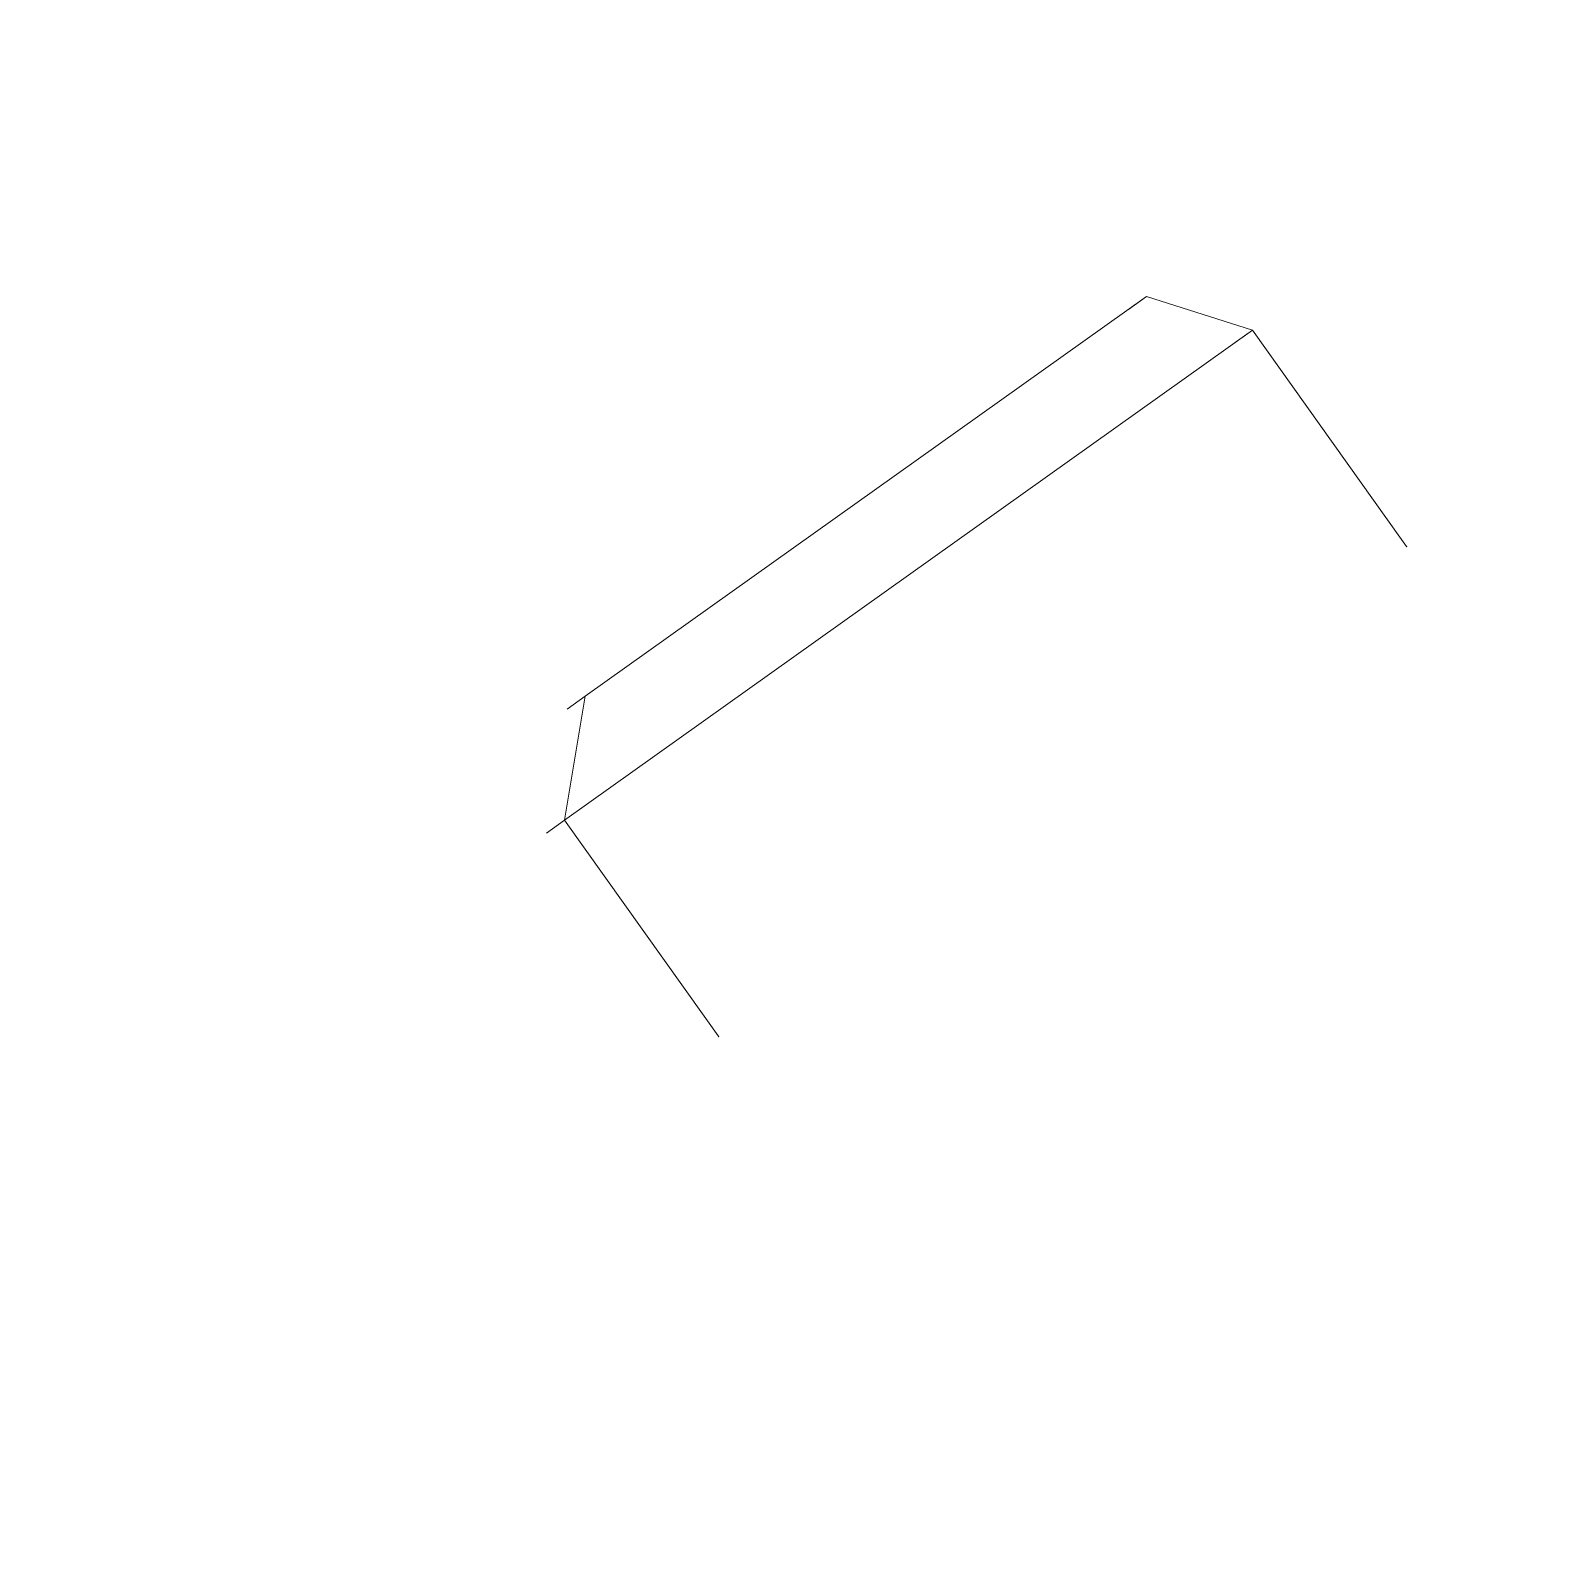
# Model space of a CAD drawing. Header units: feet. Extents: x 2321988 to 2329858, y 6722724 to 6730499.
# Drawn here: x 2326067.6402 to 2326067.6954, y 6726840.8798 to 6726840.9352 of the extents above; entities that cross this region are included whole.
import ezdxf

# ---------------------------------------------------------------- set-up
doc = ezdxf.new("R2010")
doc.units = ezdxf.units.FT
doc.header["$MEASUREMENT"] = 0
doc.layers.add('C-BESS-EQUIPMENT', color=255, linetype='Continuous')

# ---------------------------------------------------------------- blocks, each defined once
blk = doc.blocks.new('Midpoint Site Plan$0$A$C71e53a02')
at = {"lineweight": 9}
for points in [[(27.6555, 1.59326), (27.35342, 1.59326), (27.32418, 1.55428), (27.32418, 1.33015), (27.33393, 1.33015), (27.32418, 1.33015), (27.31444, 1.33015), (27.30469, 1.33015), (27.30469, 1.32041), (27.29495, 1.32041), (27.2852, 1.32041), (27.27546, 1.32041), (27.27546, 1.31066), (27.26572, 1.31066), (27.25597, 1.31066), (27.24623, 1.31066), (27.24623, 1.30092), (27.23648, 1.30092), (27.22674, 1.30092), (27.22674, 1.03781), (27.23648, 1.03781), (27.22674, 1.03781)], [(27.32418, 1.55428), (27.33393, 1.55428), (27.32418, 1.55428), (27.69448, 1.55428), (27.6555, 1.59326), (27.66525, 1.59326)], [(27.35342, 1.59326), (27.36316, 1.59326)], [(27.51908, 1.30092), (27.52882, 1.30092), (27.52882, 1.31066), (27.53857, 1.31066), (27.54831, 1.31066), (27.54831, 1.32041), (27.55806, 1.32041), (27.5678, 1.32041), (27.57755, 1.32041), (27.58729, 1.32041), (27.58729, 1.33015), (27.59704, 1.33015), (27.60678, 1.33015), (27.61652, 1.33015), (27.62627, 1.33015), (27.63601, 1.33015), (27.64576, 1.33015), (27.6555, 1.33015), (27.64576, 1.33015), (27.6555, 1.33015), (27.66525, 1.33015), (27.67499, 1.33015), (27.68474, 1.33015), (27.69448, 1.33015), (27.69448, 1.55428), (27.70423, 1.55428)], [(27.22674, 1.33015), (27.36316, 1.33015), (27.37291, 1.33015), (27.38265, 1.33015), (27.3924, 1.33015), (27.40214, 1.33015), (27.41189, 1.33015), (27.42163, 1.33015), (27.43138, 1.33015), (27.44112, 1.32041), (27.45086, 1.32041), (27.46061, 1.32041), (27.47035, 1.31066), (27.4801, 1.31066), (27.48984, 1.31066), (27.48984, 1.30092), (27.49959, 1.30092), (27.50933, 1.30092), (27.51908, 1.30092), (27.50933, 1.30092), (27.50933, 1.03781)], [(27.33393, 1.33015), (27.33393, 1.33015)], [(27.33393, 1.33015), (27.33393, 1.33015)], [(27.33393, 1.33015), (27.33393, 1.33015)], [(27.33393, 1.33015), (27.33393, 1.33015)], [(27.33393, 1.33015), (27.33393, 1.33015)], [(27.33393, 1.33015), (27.33393, 1.33015)], [(27.33393, 1.33015), (27.33393, 1.33015)], [(27.33393, 1.33015), (27.33393, 1.33015)], [(27.33393, 1.33015), (27.34367, 1.33015), (27.35342, 1.33015), (27.36316, 1.33015), (27.37291, 1.33015), (27.36316, 1.33015), (27.64576, 1.33015), (27.79193, 1.33015)], [(27.34367, 1.33015), (27.34367, 1.33015)], [(27.34367, 1.33015), (27.34367, 1.33015)], [(27.34367, 1.33015), (27.34367, 1.33015)], [(27.34367, 1.33015), (27.34367, 1.33015)], [(27.34367, 1.33015), (27.34367, 1.33015)], [(27.34367, 1.33015), (27.34367, 1.33015)], [(27.34367, 1.33015), (27.34367, 1.33015)], [(27.35342, 1.33015), (27.35342, 1.33015)], [(27.35342, 1.33015), (27.35342, 1.33015)], [(27.35342, 1.33015), (27.35342, 1.33015)], [(27.35342, 1.33015), (27.35342, 1.33015)], [(27.35342, 1.33015), (27.35342, 1.33015)], [(27.35342, 1.33015), (27.35342, 1.33015)], [(27.35342, 1.33015), (27.35342, 1.33015)], [(27.35342, 1.33015), (27.35342, 1.33015)], [(27.36316, 1.33015), (27.36316, 1.33015)], [(27.36316, 1.33015), (27.36316, 1.33015)], [(27.36316, 1.33015), (27.36316, 1.33015)], [(27.36316, 1.33015), (27.36316, 1.33015)], [(27.36316, 1.33015), (27.36316, 1.33015)], [(27.36316, 1.33015), (27.36316, 1.33015)], [(27.36316, 1.33015), (27.36316, 1.33015)], [(27.36316, 1.33015), (27.36316, 1.33015)], [(27.37291, 1.33015), (27.37291, 1.33015)], [(27.38265, 1.33015), (27.38265, 1.33015)], [(27.38265, 1.33015), (27.38265, 1.33015)], [(27.38265, 1.33015), (27.38265, 1.33015)], [(27.3924, 1.33015), (27.3924, 1.33015)], [(27.3924, 1.33015), (27.3924, 1.33015)], [(27.3924, 1.33015), (27.3924, 1.33015)], [(27.3924, 1.33015), (27.3924, 1.33015)], [(27.40214, 1.33015), (27.40214, 1.33015)], [(27.40214, 1.33015), (27.40214, 1.33015)], [(27.40214, 1.33015), (27.40214, 1.33015)], [(27.40214, 1.33015), (27.40214, 1.33015)], [(27.40214, 1.33015), (27.40214, 1.33015)], [(27.40214, 1.33015), (27.40214, 1.33015)], [(27.40214, 1.33015), (27.40214, 1.33015)], [(27.40214, 1.33015), (27.40214, 1.33015)], [(27.41189, 1.33015), (27.41189, 1.33015)], [(27.41189, 1.33015), (27.41189, 1.33015)], [(27.41189, 1.33015), (27.41189, 1.33015)], [(27.41189, 1.33015), (27.41189, 1.33015)], [(27.41189, 1.33015), (27.41189, 1.33015)], [(27.41189, 1.33015), (27.41189, 1.33015)], [(27.41189, 1.33015), (27.41189, 1.33015)], [(27.41189, 1.33015), (27.41189, 1.33015)], [(27.42163, 1.33015), (27.42163, 1.33015)], [(27.42163, 1.33015), (27.42163, 1.33015)], [(27.42163, 1.33015), (27.42163, 1.33015)], [(27.42163, 1.33015), (27.42163, 1.33015)], [(27.42163, 1.33015), (27.42163, 1.33015)], [(27.42163, 1.33015), (27.42163, 1.33015)], [(27.42163, 1.33015), (27.42163, 1.33015)], [(27.43138, 1.33015), (27.43138, 1.33015)], [(27.43138, 1.33015), (27.43138, 1.33015)], [(27.43138, 1.33015), (27.43138, 1.33015)], [(27.43138, 1.33015), (27.43138, 1.33015)], [(27.43138, 1.33015), (27.43138, 1.33015)], [(27.43138, 1.33015), (27.43138, 1.33015)], [(27.43138, 1.33015), (27.43138, 1.33015)], [(27.43138, 1.33015), (27.43138, 1.33015)], [(27.58729, 1.33015), (27.58729, 1.33015)], [(27.58729, 1.33015), (27.58729, 1.33015)], [(27.59704, 1.33015), (27.59704, 1.33015)], [(27.59704, 1.33015), (27.59704, 1.33015)], [(27.59704, 1.33015), (27.59704, 1.33015)], [(27.59704, 1.33015), (27.59704, 1.33015)], [(27.59704, 1.33015), (27.59704, 1.33015)], [(27.59704, 1.33015), (27.59704, 1.33015)], [(27.59704, 1.33015), (27.59704, 1.33015)], [(27.60678, 1.33015), (27.60678, 1.33015)], [(27.60678, 1.33015), (27.60678, 1.33015)], [(27.60678, 1.33015), (27.60678, 1.33015)], [(27.61652, 1.33015), (27.61652, 1.33015)], [(27.61652, 1.33015), (27.61652, 1.33015)], [(27.61652, 1.33015), (27.61652, 1.33015)], [(27.62627, 1.33015), (27.62627, 1.33015)], [(27.62627, 1.33015), (27.62627, 1.33015)], [(27.62627, 1.33015), (27.62627, 1.33015)], [(27.62627, 1.33015), (27.62627, 1.33015)], [(27.63601, 1.33015), (27.63601, 1.33015)], [(27.63601, 1.33015), (27.63601, 1.33015)], [(27.64576, 1.33015), (27.64576, 1.33015)], [(27.6555, 1.33015), (27.6555, 1.33015)], [(27.6555, 1.33015), (27.6555, 1.33015)], [(27.6555, 1.33015), (27.6555, 1.33015)], [(27.6555, 1.33015), (27.6555, 1.33015)], [(27.6555, 1.33015), (27.6555, 1.33015)], [(27.6555, 1.33015), (27.6555, 1.33015)], [(27.6555, 1.33015), (27.6555, 1.33015)], [(27.66525, 1.33015), (27.66525, 1.33015)], [(27.66525, 1.33015), (27.66525, 1.33015)], [(27.66525, 1.33015), (27.66525, 1.33015)], [(27.66525, 1.33015), (27.66525, 1.33015)], [(27.66525, 1.33015), (27.66525, 1.33015)], [(27.66525, 1.33015), (27.66525, 1.33015)], [(27.66525, 1.33015), (27.66525, 1.33015)], [(27.67499, 1.33015), (27.67499, 1.33015)], [(27.67499, 1.33015), (27.67499, 1.33015)], [(27.67499, 1.33015), (27.67499, 1.33015)], [(27.67499, 1.33015), (27.67499, 1.33015)], [(27.67499, 1.33015), (27.67499, 1.33015)], [(27.67499, 1.33015), (27.67499, 1.33015)], [(27.67499, 1.33015), (27.67499, 1.33015)], [(27.67499, 1.33015), (27.67499, 1.33015)], [(27.68474, 1.33015), (27.68474, 1.33015)], [(27.68474, 1.33015), (27.68474, 1.33015)], [(27.68474, 1.33015), (27.68474, 1.33015)], [(27.68474, 1.33015), (27.68474, 1.33015)], [(27.68474, 1.33015), (27.68474, 1.33015)], [(27.68474, 1.33015), (27.68474, 1.33015)], [(27.68474, 1.33015), (27.68474, 1.33015)], [(27.68474, 1.33015), (27.68474, 1.33015)], [(27.69448, 1.33015), (27.69448, 1.33015)], [(27.69448, 1.33015), (27.69448, 1.33015)], [(27.69448, 1.33015), (27.69448, 1.33015)], [(27.69448, 1.33015), (27.69448, 1.33015)], [(27.69448, 1.33015), (27.69448, 1.33015)], [(27.69448, 1.33015), (27.69448, 1.33015)], [(27.69448, 1.33015), (27.69448, 1.33015)], [(27.69448, 1.33015), (27.70423, 1.33015), (27.71397, 1.33015), (27.71397, 1.32041), (27.72372, 1.32041), (27.73346, 1.32041), (27.74321, 1.32041), (27.74321, 1.31066), (27.75295, 1.31066), (27.7627, 1.31066), (27.77244, 1.31066), (27.77244, 1.30092), (27.78219, 1.30092), (27.79193, 1.30092), (27.80167, 1.30092)], [(27.70423, 1.33015), (27.70423, 1.33015)], [(27.70423, 1.33015), (27.70423, 1.33015)], [(27.70423, 1.33015), (27.70423, 1.33015)], [(27.70423, 1.33015), (27.70423, 1.33015)], [(27.70423, 1.33015), (27.70423, 1.33015)], [(27.70423, 1.33015), (27.70423, 1.33015)], [(27.70423, 1.33015), (27.70423, 1.33015)], [(27.70423, 1.33015), (27.70423, 1.33015)], [(27.80167, 1.33015), (27.79193, 1.33015), (27.79193, 1.32041), (27.79193, 1.31066), (27.79193, 1.30092), (27.79193, 1.03781), (27.80167, 1.03781), (27.79193, 1.03781), (27.78219, 1.02807), (27.77244, 1.02807), (27.7627, 1.02807), (27.7627, 1.01832), (27.75295, 1.01832), (27.74321, 1.01832), (27.74321, 1.00858), (27.73346, 1.00858), (27.72372, 1.00858), (27.71397, 1.00858), (27.70423, 1.00858), (27.70423, 0.99883), (27.70423, 0.90139)], [(27.71397, 1.33015), (27.71397, 1.33015)], [(27.71397, 1.33015), (27.71397, 1.33015)], [(27.71397, 1.33015), (27.71397, 1.33015)], [(27.71397, 1.33015), (27.71397, 1.33015)], [(27.71397, 1.33015), (27.71397, 1.33015)], [(27.79193, 1.33015), (27.79193, 1.33015)], [(27.79193, 1.33015), (27.79193, 1.33015)], [(27.79193, 1.33015), (27.79193, 1.33015)], [(27.79193, 1.33015), (27.79193, 1.33015)], [(27.79193, 1.33015), (27.79193, 1.33015)], [(27.79193, 1.33015), (27.79193, 1.33015)], [(27.79193, 1.33015), (27.79193, 1.33015)], [(27.79193, 1.33015), (27.79193, 1.33015)], [(27.79193, 1.33015), (27.79193, 1.33015)], [(27.79193, 1.33015), (27.79193, 1.33015)], [(27.79193, 1.33015), (27.79193, 1.33015)], [(27.79193, 1.33015), (27.79193, 1.33015)], [(27.79193, 1.33015), (27.79193, 1.33015)], [(27.79193, 1.33015), (27.79193, 1.33015)], [(27.79193, 1.33015), (27.79193, 1.33015)], [(27.79193, 1.33015), (27.79193, 1.33015)], [(27.79193, 1.33015), (27.79193, 1.33015)], [(27.79193, 1.33015), (27.79193, 1.33015)], [(27.79193, 1.33015), (27.79193, 1.33015)], [(27.79193, 1.33015), (27.79193, 1.33015)], [(27.79193, 1.33015), (27.79193, 1.33015)], [(27.79193, 1.33015), (27.79193, 1.33015)], [(27.79193, 1.33015), (27.79193, 1.33015)], [(27.79193, 1.33015), (27.79193, 1.33015)], [(27.79193, 1.33015), (27.79193, 1.33015)], [(27.79193, 1.33015), (27.79193, 1.33015)], [(27.79193, 1.33015), (27.79193, 1.33015)], [(27.79193, 1.33015), (27.79193, 1.33015)], [(27.79193, 1.33015), (27.79193, 1.33015)], [(27.79193, 1.33015), (27.79193, 1.33015)], [(27.79193, 1.33015), (27.79193, 1.33015)], [(27.79193, 1.33015), (27.79193, 1.33015)], [(27.79193, 1.33015), (27.79193, 1.33015)], [(27.79193, 1.33015), (27.79193, 1.33015)], [(27.79193, 1.33015), (27.79193, 1.33015)], [(27.79193, 1.33015), (27.79193, 1.33015)], [(27.79193, 1.33015), (27.79193, 1.33015)], [(27.79193, 1.33015), (27.79193, 1.33015)], [(27.79193, 1.33015), (27.79193, 1.33015)], [(27.79193, 1.33015), (27.79193, 1.33015)], [(27.79193, 1.33015), (27.79193, 1.33015)], [(27.79193, 1.33015), (27.79193, 1.33015)], [(27.79193, 1.33015), (27.79193, 1.33015)], [(27.79193, 1.33015), (27.79193, 1.33015)], [(27.79193, 1.33015), (27.79193, 1.33015)], [(27.79193, 1.33015), (27.79193, 1.33015)], [(27.79193, 1.33015), (27.79193, 1.33015)], [(27.79193, 1.33015), (27.79193, 1.33015)], [(27.79193, 1.33015), (27.79193, 1.33015)], [(27.79193, 1.33015), (27.79193, 1.33015)], [(27.79193, 1.33015), (27.79193, 1.33015)], [(27.79193, 1.33015), (27.79193, 1.33015)], [(27.79193, 1.33015), (27.79193, 1.33015)], [(27.79193, 1.33015), (27.79193, 1.33015)], [(27.79193, 1.33015), (27.79193, 1.33015)], [(27.79193, 1.33015), (27.79193, 1.33015)], [(27.79193, 1.33015), (27.79193, 1.33015)], [(27.79193, 1.33015), (27.79193, 1.33015)], [(27.79193, 1.33015), (27.79193, 1.33015)], [(27.79193, 1.33015), (27.79193, 1.33015)], [(27.79193, 1.33015), (27.79193, 1.33015)], [(27.79193, 1.33015), (27.79193, 1.33015)], [(27.79193, 1.33015), (27.79193, 1.33015)], [(27.79193, 1.33015), (27.79193, 1.33015)], [(27.79193, 1.33015), (27.79193, 1.33015)], [(27.79193, 1.33015), (27.79193, 1.33015)], [(27.79193, 1.33015), (27.79193, 1.33015)], [(27.79193, 1.33015), (27.79193, 1.33015)], [(27.79193, 1.33015), (27.79193, 1.33015)], [(27.79193, 1.33015), (27.79193, 1.33015)], [(27.79193, 1.33015), (27.79193, 1.33015)], [(27.79193, 1.33015), (27.79193, 1.33015)], [(27.79193, 1.33015), (27.79193, 1.33015)], [(27.79193, 1.33015), (27.79193, 1.33015)], [(27.79193, 1.33015), (27.79193, 1.33015)], [(27.79193, 1.33015), (27.79193, 1.33015)], [(27.79193, 1.33015), (27.79193, 1.33015)], [(27.79193, 1.33015), (27.79193, 1.33015)], [(27.79193, 1.33015), (27.79193, 1.33015)], [(27.79193, 1.33015), (27.79193, 1.33015)], [(27.79193, 1.33015), (27.79193, 1.33015)], [(27.79193, 1.33015), (27.79193, 1.33015)], [(27.79193, 1.33015), (27.79193, 1.33015)], [(27.79193, 1.33015), (27.79193, 1.33015)], [(27.79193, 1.33015), (27.79193, 1.33015)], [(27.79193, 1.33015), (27.79193, 1.33015)], [(27.79193, 1.33015), (27.79193, 1.33015)], [(27.79193, 1.33015), (27.79193, 1.33015)], [(27.79193, 1.33015), (27.79193, 1.33015)], [(27.79193, 1.33015), (27.79193, 1.33015)], [(27.79193, 1.33015), (27.79193, 1.33015)], [(27.79193, 1.33015), (27.79193, 1.33015)], [(27.79193, 1.33015), (27.79193, 1.33015)], [(27.79193, 1.33015), (27.79193, 1.33015)], [(27.79193, 1.33015), (27.79193, 1.33015)], [(27.79193, 1.33015), (27.79193, 1.33015)], [(27.79193, 1.33015), (27.79193, 1.33015)], [(27.79193, 1.33015), (27.79193, 1.33015)], [(27.79193, 1.33015), (27.79193, 1.33015)], [(27.79193, 1.33015), (27.79193, 1.33015)], [(27.79193, 1.33015), (27.79193, 1.33015)], [(27.79193, 1.33015), (27.79193, 1.33015)], [(27.79193, 1.33015), (27.79193, 1.33015)], [(27.79193, 1.33015), (27.79193, 1.33015)], [(27.79193, 1.33015), (27.79193, 1.33015)], [(27.79193, 1.33015), (27.79193, 1.33015)], [(27.79193, 1.33015), (27.79193, 1.33015)], [(27.79193, 1.33015), (27.79193, 1.33015)], [(27.79193, 1.33015), (27.79193, 1.33015)], [(27.79193, 1.33015), (27.79193, 1.33015)], [(27.79193, 1.33015), (27.79193, 1.33015)], [(27.79193, 1.33015), (27.79193, 1.33015)], [(27.79193, 1.33015), (27.79193, 1.33015)], [(27.79193, 1.33015), (27.79193, 1.33015)], [(27.79193, 1.33015), (27.79193, 1.33015)], [(27.79193, 1.33015), (27.79193, 1.33015)], [(27.79193, 1.33015), (27.79193, 1.33015)], [(27.79193, 1.33015), (27.79193, 1.33015)], [(27.44112, 1.32041), (27.44112, 1.32041)], [(27.44112, 1.32041), (27.44112, 1.32041)], [(27.44112, 1.32041), (27.44112, 1.32041)], [(27.44112, 1.32041), (27.44112, 1.32041)], [(27.44112, 1.32041), (27.44112, 1.32041)], [(27.44112, 1.32041), (27.44112, 1.32041)], [(27.44112, 1.32041), (27.44112, 1.32041)], [(27.44112, 1.32041), (27.44112, 1.32041)], [(27.45086, 1.32041), (27.45086, 1.32041)], [(27.45086, 1.32041), (27.45086, 1.32041)], [(27.45086, 1.32041), (27.45086, 1.32041)], [(27.45086, 1.32041), (27.45086, 1.32041)], [(27.45086, 1.32041), (27.45086, 1.32041)], [(27.45086, 1.32041), (27.45086, 1.32041)], [(27.45086, 1.32041), (27.45086, 1.32041)], [(27.45086, 1.32041), (27.45086, 1.32041)], [(27.46061, 1.32041), (27.46061, 1.32041)], [(27.46061, 1.32041), (27.46061, 1.32041)], [(27.46061, 1.32041), (27.46061, 1.32041)], [(27.46061, 1.32041), (27.46061, 1.32041)], [(27.46061, 1.32041), (27.46061, 1.32041)], [(27.46061, 1.32041), (27.46061, 1.32041)], [(27.46061, 1.32041), (27.46061, 1.32041)], [(27.46061, 1.32041), (27.46061, 1.32041)], [(27.55806, 1.32041), (27.55806, 1.32041)], [(27.55806, 1.32041), (27.55806, 1.32041)], [(27.55806, 1.32041), (27.55806, 1.32041)], [(27.55806, 1.32041), (27.55806, 1.32041)], [(27.55806, 1.32041), (27.55806, 1.32041)], [(27.55806, 1.32041), (27.55806, 1.32041)], [(27.55806, 1.32041), (27.55806, 1.32041)], [(27.55806, 1.32041), (27.55806, 1.32041)], [(27.5678, 1.32041), (27.5678, 1.32041)], [(27.5678, 1.32041), (27.5678, 1.32041)], [(27.5678, 1.32041), (27.5678, 1.32041)], [(27.5678, 1.32041), (27.5678, 1.32041)], [(27.5678, 1.32041), (27.5678, 1.32041)], [(27.5678, 1.32041), (27.5678, 1.32041)], [(27.5678, 1.32041), (27.5678, 1.32041)], [(27.5678, 1.32041), (27.5678, 1.32041)], [(27.57755, 1.32041), (27.57755, 1.32041)], [(27.57755, 1.32041), (27.57755, 1.32041)], [(27.57755, 1.32041), (27.57755, 1.32041)], [(27.57755, 1.32041), (27.57755, 1.32041)], [(27.57755, 1.32041), (27.57755, 1.32041)], [(27.57755, 1.32041), (27.57755, 1.32041)], [(27.57755, 1.32041), (27.57755, 1.32041)], [(27.58729, 1.32041), (27.58729, 1.32041)], [(27.58729, 1.32041), (27.58729, 1.32041)], [(27.58729, 1.32041), (27.58729, 1.32041)], [(27.58729, 1.32041), (27.58729, 1.32041)], [(27.58729, 1.32041), (27.58729, 1.32041)], [(27.71397, 1.32041), (27.71397, 1.32041)], [(27.71397, 1.32041), (27.71397, 1.32041)], [(27.72372, 1.32041), (27.72372, 1.32041)], [(27.72372, 1.32041), (27.72372, 1.32041)], [(27.72372, 1.32041), (27.72372, 1.32041)], [(27.72372, 1.32041), (27.72372, 1.32041)], [(27.72372, 1.32041), (27.72372, 1.32041)], [(27.72372, 1.32041), (27.72372, 1.32041)], [(27.72372, 1.32041), (27.72372, 1.32041)], [(27.72372, 1.32041), (27.72372, 1.32041)], [(27.73346, 1.32041), (27.73346, 1.32041)], [(27.73346, 1.32041), (27.73346, 1.32041)], [(27.73346, 1.32041), (27.73346, 1.32041)], [(27.73346, 1.32041), (27.73346, 1.32041)], [(27.73346, 1.32041), (27.73346, 1.32041)], [(27.73346, 1.32041), (27.73346, 1.32041)], [(27.73346, 1.32041), (27.73346, 1.32041)], [(27.74321, 1.32041), (27.74321, 1.32041)], [(27.74321, 1.32041), (27.74321, 1.32041)], [(27.74321, 1.32041), (27.74321, 1.32041)], [(27.74321, 1.32041), (27.74321, 1.32041)], [(27.74321, 1.32041), (27.74321, 1.32041)], [(27.74321, 1.32041), (27.74321, 1.32041)], [(27.74321, 1.32041), (27.74321, 1.32041)], [(27.79193, 1.32041), (27.79193, 1.32041)], [(27.79193, 1.32041), (27.79193, 1.32041)], [(27.79193, 1.32041), (27.79193, 1.32041)], [(27.79193, 1.32041), (27.79193, 1.32041)], [(27.79193, 1.32041), (27.79193, 1.32041)], [(27.79193, 1.32041), (27.79193, 1.32041)], [(27.79193, 1.32041), (27.79193, 1.32041)], [(27.79193, 1.32041), (27.79193, 1.32041)], [(27.79193, 1.32041), (27.79193, 1.32041)], [(27.79193, 1.32041), (27.79193, 1.32041)], [(27.79193, 1.32041), (27.79193, 1.32041)], [(27.79193, 1.32041), (27.79193, 1.32041)], [(27.79193, 1.32041), (27.79193, 1.32041)], [(27.79193, 1.32041), (27.79193, 1.32041)], [(27.79193, 1.32041), (27.79193, 1.32041)], [(27.79193, 1.32041), (27.79193, 1.32041)], [(27.79193, 1.32041), (27.79193, 1.32041)], [(27.79193, 1.32041), (27.79193, 1.32041)], [(27.79193, 1.32041), (27.79193, 1.32041)], [(27.79193, 1.32041), (27.79193, 1.32041)], [(27.79193, 1.32041), (27.79193, 1.32041)], [(27.79193, 1.32041), (27.79193, 1.32041)], [(27.79193, 1.32041), (27.79193, 1.32041)], [(27.79193, 1.32041), (27.79193, 1.32041)], [(27.79193, 1.32041), (27.79193, 1.32041)], [(27.79193, 1.32041), (27.79193, 1.32041)], [(27.79193, 1.32041), (27.79193, 1.32041)], [(27.79193, 1.32041), (27.79193, 1.32041)], [(27.79193, 1.32041), (27.79193, 1.32041)], [(27.79193, 1.32041), (27.79193, 1.32041)], [(27.79193, 1.32041), (27.79193, 1.32041)], [(27.79193, 1.32041), (27.79193, 1.32041)], [(27.79193, 1.32041), (27.79193, 1.32041)], [(27.79193, 1.32041), (27.79193, 1.32041)], [(27.79193, 1.32041), (27.79193, 1.32041)], [(27.79193, 1.32041), (27.79193, 1.32041)], [(27.79193, 1.32041), (27.79193, 1.32041)], [(27.79193, 1.32041), (27.79193, 1.32041)], [(27.79193, 1.32041), (27.79193, 1.32041)], [(27.79193, 1.32041), (27.79193, 1.32041)], [(27.79193, 1.32041), (27.79193, 1.32041)], [(27.79193, 1.32041), (27.79193, 1.32041)], [(27.79193, 1.32041), (27.79193, 1.32041)], [(27.79193, 1.32041), (27.79193, 1.32041)], [(27.79193, 1.32041), (27.79193, 1.32041)], [(27.79193, 1.32041), (27.79193, 1.32041)], [(27.79193, 1.32041), (27.79193, 1.32041)], [(27.79193, 1.32041), (27.79193, 1.32041)], [(27.79193, 1.32041), (27.79193, 1.32041)], [(27.79193, 1.32041), (27.79193, 1.32041)], [(27.79193, 1.32041), (27.79193, 1.32041)], [(27.79193, 1.32041), (27.79193, 1.32041)], [(27.79193, 1.32041), (27.79193, 1.32041)], [(27.47035, 1.31066), (27.47035, 1.31066)], [(27.47035, 1.31066), (27.47035, 1.31066)], [(27.47035, 1.31066), (27.47035, 1.31066)], [(27.47035, 1.31066), (27.47035, 1.31066)], [(27.47035, 1.31066), (27.47035, 1.31066)], [(27.47035, 1.31066), (27.47035, 1.31066)], [(27.47035, 1.31066), (27.47035, 1.31066)], [(27.47035, 1.31066), (27.47035, 1.31066)], [(27.4801, 1.31066), (27.4801, 1.31066)], [(27.4801, 1.31066), (27.4801, 1.31066)], [(27.4801, 1.31066), (27.4801, 1.31066)], [(27.4801, 1.31066), (27.4801, 1.31066)], [(27.4801, 1.31066), (27.4801, 1.31066)], [(27.4801, 1.31066), (27.4801, 1.31066)], [(27.4801, 1.31066), (27.4801, 1.31066)], [(27.4801, 1.31066), (27.4801, 1.31066)], [(27.48984, 1.31066), (27.48984, 1.31066)], [(27.48984, 1.31066), (27.48984, 1.31066)], [(27.52882, 1.31066), (27.52882, 1.31066)], [(27.52882, 1.31066), (27.52882, 1.31066)], [(27.52882, 1.31066), (27.52882, 1.31066)], [(27.52882, 1.31066), (27.52882, 1.31066)], [(27.52882, 1.31066), (27.52882, 1.31066)], [(27.53857, 1.31066), (27.53857, 1.31066)], [(27.53857, 1.31066), (27.53857, 1.31066)], [(27.53857, 1.31066), (27.53857, 1.31066)], [(27.53857, 1.31066), (27.53857, 1.31066)], [(27.53857, 1.31066), (27.53857, 1.31066)], [(27.53857, 1.31066), (27.53857, 1.31066)], [(27.53857, 1.31066), (27.53857, 1.31066)], [(27.53857, 1.31066), (27.53857, 1.31066)], [(27.54831, 1.31066), (27.54831, 1.31066)], [(27.54831, 1.31066), (27.54831, 1.31066)], [(27.54831, 1.31066), (27.54831, 1.31066)], [(27.54831, 1.31066), (27.54831, 1.31066)], [(27.54831, 1.31066), (27.54831, 1.31066)], [(27.54831, 1.31066), (27.54831, 1.31066)], [(27.54831, 1.31066), (27.54831, 1.31066)], [(27.75295, 1.31066), (27.75295, 1.31066)], [(27.75295, 1.31066), (27.75295, 1.31066)], [(27.75295, 1.31066), (27.75295, 1.31066)], [(27.75295, 1.31066), (27.75295, 1.31066)], [(27.75295, 1.31066), (27.75295, 1.31066)], [(27.75295, 1.31066), (27.75295, 1.31066)], [(27.75295, 1.31066), (27.75295, 1.31066)], [(27.75295, 1.31066), (27.75295, 1.31066)], [(27.7627, 1.31066), (27.7627, 1.31066)], [(27.7627, 1.31066), (27.7627, 1.31066)], [(27.7627, 1.31066), (27.7627, 1.31066)], [(27.7627, 1.31066), (27.7627, 1.31066)], [(27.7627, 1.31066), (27.7627, 1.31066)], [(27.7627, 1.31066), (27.7627, 1.31066)], [(27.7627, 1.31066), (27.7627, 1.31066)], [(27.7627, 1.31066), (27.7627, 1.31066)], [(27.7627, 1.31066), (27.7627, 1.31066)], [(27.79193, 1.31066), (27.79193, 1.31066)], [(27.79193, 1.31066), (27.79193, 1.31066)], [(27.79193, 1.31066), (27.79193, 1.31066)], [(27.79193, 1.31066), (27.79193, 1.31066)], [(27.79193, 1.31066), (27.79193, 1.31066)], [(27.79193, 1.31066), (27.79193, 1.31066)], [(27.79193, 1.31066), (27.79193, 1.31066)], [(27.79193, 1.31066), (27.79193, 1.31066)], [(27.79193, 1.31066), (27.79193, 1.31066)], [(27.79193, 1.31066), (27.79193, 1.31066)], [(27.79193, 1.31066), (27.79193, 1.31066)], [(27.79193, 1.31066), (27.79193, 1.31066)], [(27.79193, 1.31066), (27.79193, 1.31066)], [(27.79193, 1.31066), (27.79193, 1.31066)], [(27.79193, 1.31066), (27.79193, 1.31066)], [(27.79193, 1.31066), (27.79193, 1.31066)], [(27.79193, 1.31066), (27.79193, 1.31066)], [(27.79193, 1.31066), (27.79193, 1.31066)], [(27.79193, 1.31066), (27.79193, 1.31066)], [(27.79193, 1.31066), (27.79193, 1.31066)], [(27.79193, 1.31066), (27.79193, 1.31066)], [(27.79193, 1.31066), (27.79193, 1.31066)], [(27.79193, 1.31066), (27.79193, 1.31066)], [(27.48984, 1.30092), (27.48984, 1.30092)], [(27.48984, 1.30092), (27.48984, 1.30092)], [(27.49959, 1.30092), (27.49959, 1.30092)], [(27.49959, 1.30092), (27.49959, 1.30092)], [(27.49959, 1.30092), (27.49959, 1.30092)], [(27.49959, 1.30092), (27.49959, 1.30092)], [(27.50933, 1.30092), (27.50933, 1.30092)], [(27.51908, 1.30092), (27.51908, 1.30092)], [(27.51908, 1.30092), (27.51908, 1.30092)], [(27.51908, 1.30092), (27.51908, 1.30092)], [(27.51908, 1.30092), (27.51908, 1.30092)], [(27.52882, 1.30092), (27.52882, 1.30092)], [(27.52882, 1.30092), (27.52882, 1.30092)], [(27.77244, 1.30092), (27.77244, 1.30092)], [(27.77244, 1.30092), (27.77244, 1.30092)], [(27.77244, 1.30092), (27.77244, 1.30092)], [(27.78219, 1.30092), (27.78219, 1.30092)], [(27.78219, 1.30092), (27.78219, 1.30092)], [(27.78219, 1.30092), (27.78219, 1.30092)], [(27.79193, 1.30092), (27.79193, 1.30092)], [(27.79193, 1.30092), (27.79193, 1.30092)], [(27.79193, 1.30092), (27.79193, 1.30092)], [(27.79193, 1.30092), (27.79193, 1.30092)], [(27.79193, 1.30092), (27.79193, 1.30092)], [(27.79193, 1.30092), (27.79193, 1.30092)], [(27.79193, 1.30092), (27.79193, 1.30092)], [(27.79193, 1.30092), (27.79193, 1.30092)], [(27.79193, 1.30092), (27.79193, 1.30092)], [(27.79193, 1.30092), (27.79193, 1.30092)], [(27.79193, 1.30092), (27.79193, 1.30092)], [(27.79193, 1.30092), (27.79193, 1.30092)], [(27.79193, 1.30092), (27.79193, 1.30092)]]:
    blk.add_lwpolyline(points, dxfattribs=at)

msp = doc.modelspace()

# ---------------------------------------------------------------- wipeouts: each hides what was drawn before it
msp.add_wipeout([(2326067.625876, 6726835.811749), (2326076.788211, 6726842.339698), (2326076.401369, 6726842.882651), (2326067.239034, 6726836.354702)]).dxf.layer = 'C-BESS-EQUIPMENT'

# ---------------------------------------------------------------- next in the draw order: wipeouts: each hides what was drawn before it
msp.add_wipeout([(2326064.174561, 6726849.775301), (2326064.717514, 6726850.162142), (2326071.535594, 6726840.592592), (2326070.992641, 6726840.205751)]).dxf.layer = 'C-BESS-EQUIPMENT'

# ---------------------------------------------------------------- next in the draw order: wipeouts: each hides what was drawn before it
msp.add_wipeout([(2326066.852193, 6726836.897655), (2326076.014528, 6726843.425604), (2326076.401369, 6726842.882651), (2326067.239034, 6726836.354702)]).dxf.layer = 'C-BESS-EQUIPMENT'

# ---------------------------------------------------------------- next in the draw order: block references
at = {"layer": 'C-BESS-EQUIPMENT', "xscale": -0.08333333333333331, "yscale": 0.08333333333333331, "zscale": 0.08333333333333331, "rotation": 35.46898082920264}
msp.add_blockref('Midpoint Site Plan$0$A$C71e53a02', (2326069.614518, 6726842.140022), dxfattribs=at)

# ---------------------------------------------------------------- next in the draw order: wipeouts: each hides what was drawn before it
msp.add_wipeout([(2326067.971291, 6726841.116348), (2326050.270169, 6726828.504714), (2326050.40919, 6726828.30959), (2326068.110313, 6726840.921224)]).dxf.layer = 'C-BESS-EQUIPMENT'

# ---------------------------------------------------------------- next in the draw order: wipeouts: each hides what was drawn before it
msp.add_wipeout([(2326044.154396, 6726887.541671), (2326077.857954, 6726840.236874), (2326077.408321, 6726839.916521), (2326043.704674, 6726887.221442)]).dxf.layer = 'C-BESS-EQUIPMENT'

# ---------------------------------------------------------------- next in the draw order: wipeouts: each hides what was drawn before it
msp.add_wipeout([(2326040.082247, 6726884.64036), (2326073.785805, 6726837.335564), (2326073.336172, 6726837.015211), (2326039.632525, 6726884.320131)]).dxf.layer = 'C-BESS-EQUIPMENT'

# ---------------------------------------------------------------- next in the draw order: wipeouts: each hides what was drawn before it
msp.add_wipeout([(2326036.010098, 6726881.73905), (2326069.713656, 6726834.434253), (2326069.264023, 6726834.1139), (2326035.560376, 6726881.418821)]).dxf.layer = 'C-BESS-EQUIPMENT'

doc.saveas('drawing.dxf')
